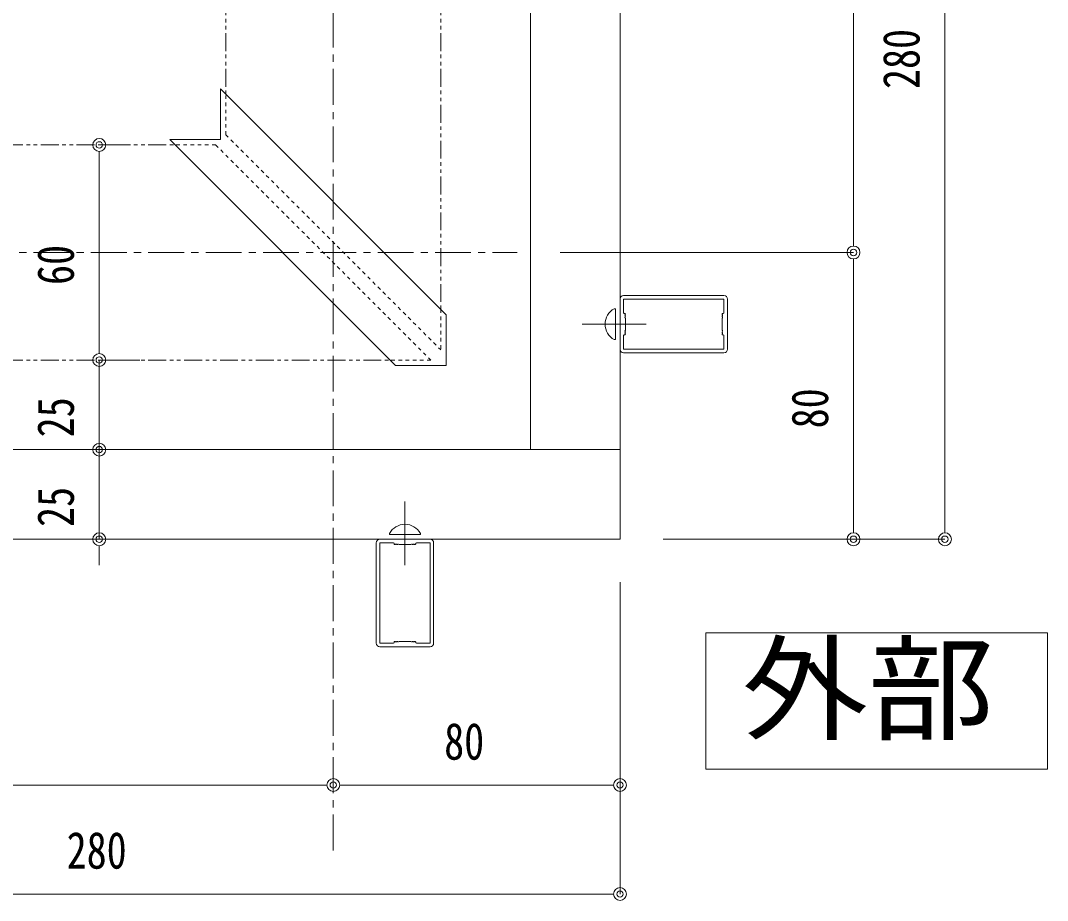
# Model space of a CAD drawing. Units: millimetres, scale not verified. Extents: x -1682 to 1682, y -1188 to 1188.
# Drawn here: x 554.7 to 841.2, y 255.6 to 501 of the extents above; entities that cross this region are included whole.
import ezdxf
from ezdxf.enums import TextEntityAlignment as Align

# ---------------------------------------------------------------- set-up
doc = ezdxf.new("R2010")
doc.units = ezdxf.units.MM
doc.header["$LTSCALE"] = 8
for name, pattern in [('USER1', [2, 1.25, -0.25, 0.25, -0.25]), ('USER2', [1.25, 0.625, -0.125, 0.125, -0.125, 0.125, -0.125]), ('USER5', [0.25, 0.125, -0.125])]:
    doc.linetypes.add(name, pattern=pattern)
for name, color, linetype, lineweight in [('0-0_0', 7, 'Continuous', 18), ('0-6_2躯体線', 4, 'Continuous', 18), ('0-7_3中心線', 2, 'USER1', 18), ('0-8_41_U+FF71_U+FF99_U+FF90', 6, 'Continuous', 18), ('0-9_1手摺寸法', 3, 'Continuous', 18), ('0-B_P4-12', 7, 'Continuous', 18), ('1-0_CYAN', 4, 'Continuous', 18)]:
    doc.layers.add(name, color=color, linetype=linetype, lineweight=lineweight)
doc.styles.add('ＭＳ ゴシック', font='')
doc.styles.get('ＭＳ ゴシック').set_extended_font_data('MS Gothic')

msp = doc.modelspace()

# ---------------------------------------------------------------- linework, layer by layer
at = {"layer": '0-0_0', "linetype": 'USER5'}
for p, q in [((611.96, 469.174), (611.96, 480.488)), ((611.96, 469.174), (671.96, 409.174)), ((609.132, 466.345), (597.818, 466.345)), ((609.132, 466.345), (669.132, 406.345)), ((671.96, 420.488), (671.96, 409.174)), ((669.132, 406.345), (657.818, 406.345))]:
    msp.add_line(p, q, dxfattribs=at)
at = {"layer": '0-0_0'}
for p, q in [((576.663, 464.545), (576.663, 462.745)), ((787.1, 438.145), (787.1, 439.945)), ((787.1, 434.545), (787.1, 432.745)), ((576.663, 408.145), (576.663, 409.945)), ((576.663, 408.145), (576.663, 409.945)), ((576.663, 383.145), (576.663, 384.945)), ((576.663, 379.545), (576.663, 377.745)), ((787.1, 358.145), (787.1, 359.945)), ((812.605, 358.145), (812.605, 359.945)), ((576.663, 354.545), (576.663, 352.745)), ((640.16, 287.783), (638.36, 287.783)), ((643.76, 287.783), (645.56, 287.783)), ((720.16, 287.783), (718.36, 287.783)), ((720.16, 257.38), (718.36, 257.38))]:
    msp.add_line(p, q, dxfattribs=at)
for centre, radius in [((576.663, 466.345), 1.8), ((576.663, 466.345), 0.9), ((787.1, 436.345), 1.8), ((787.1, 436.345), 1.8), ((787.1, 436.345), 0.9), ((787.1, 436.345), 0.9), ((576.663, 406.345), 1.8), ((576.663, 406.345), 1.8), ((576.663, 406.345), 0.9), ((576.663, 406.345), 0.9), ((576.663, 381.345), 1.8), ((576.663, 381.345), 1.8), ((576.663, 381.345), 0.9), ((576.663, 381.345), 0.9), ((576.663, 356.345), 1.8), ((576.663, 356.345), 0.9), ((787.1, 356.345), 1.8), ((787.1, 356.345), 0.9), ((812.605, 356.345), 1.8), ((812.605, 356.345), 0.9), ((641.96, 287.783), 1.8), ((641.96, 287.783), 1.8), ((721.96, 287.783), 1.8), ((641.96, 287.783), 0.9), ((641.96, 287.783), 0.9), ((721.96, 287.783), 0.9), ((721.96, 257.38), 1.8), ((721.96, 257.38), 0.9)]:
    msp.add_circle(centre, radius, dxfattribs=at)
at = {"layer": '0-6_2躯体線'}
for p, q in [((720.34, 420.665), (720.66, 420.665)), ((720.66, 420.665), (720.66, 412.025)), ((711.408, 416.345), (729.213, 416.345)), ((720.34, 412.025), (720.66, 412.025)), ((661.96, 366.898), (661.96, 349.092)), ((657.64, 357.965), (657.64, 357.645)), ((657.64, 357.645), (666.28, 357.645)), ((666.28, 357.965), (666.28, 357.645))]:
    msp.add_line(p, q, dxfattribs=at)
for centre, start, end in [((722.705, 416.345), 118.69866, 241.30134), ((661.96, 355.6), 28.69866, 151.30134)]:
    msp.add_arc(centre, 4.925, start, end, dxfattribs=at)
at = {"layer": '0-7_3中心線', "linetype": 'USER2'}
for p, q in [((611.96, 727.527), (611.96, 480.488)), ((671.96, 727.527), (671.96, 420.488)), ((350.351, 466.345), (597.818, 466.345)), ((350.351, 406.345), (657.818, 406.345))]:
    msp.add_line(p, q, dxfattribs=at)
at = {"layer": '0-7_3中心線'}
for p, q in [((641.96, 727.527), (641.96, 268.882)), ((350.351, 436.345), (693.232, 436.345))]:
    msp.add_line(p, q, dxfattribs=at)
at = {"layer": '0-8_41_U+FF71_U+FF99_U+FF90'}
for p, q in [((750.96, 424.345), (722.96, 424.345)), ((721.96, 423.345), (721.96, 409.345)), ((750.96, 423.345), (722.96, 423.345)), ((722.96, 423.345), (722.96, 419.545)), ((750.96, 423.345), (750.96, 419.545)), ((751.96, 423.345), (751.96, 409.345)), ((723.16, 419.345), (723.26, 419.345)), ((723.434, 419.045), (723.376, 418.945)), ((723.376, 418.745), (723.434, 418.645)), ((723.376, 418.345), (723.434, 418.445)), ((750.487, 419.045), (750.545, 418.945)), ((750.545, 418.745), (750.487, 418.645)), ((750.545, 418.345), (750.487, 418.445)), ((750.76, 419.345), (750.66, 419.345)), ((723.46, 417.999), (723.376, 418.145)), ((723.46, 414.692), (723.46, 417.999)), ((723.46, 414.692), (723.46, 416.345)), ((750.46, 417.999), (750.545, 418.145)), ((750.46, 414.692), (750.46, 417.999)), ((750.46, 414.692), (750.46, 416.345)), ((722.96, 409.345), (722.96, 413.145)), ((723.16, 413.345), (723.26, 413.345)), ((723.46, 414.692), (723.376, 414.545)), ((723.376, 414.345), (723.434, 414.245)), ((723.376, 413.945), (723.434, 414.045)), ((723.434, 413.645), (723.376, 413.745)), ((750.46, 414.692), (750.545, 414.545)), ((750.545, 414.345), (750.487, 414.245)), ((750.545, 413.945), (750.487, 414.045)), ((750.487, 413.645), (750.545, 413.745)), ((750.76, 413.345), (750.66, 413.345)), ((750.96, 409.345), (750.96, 413.145)), ((750.96, 409.345), (722.96, 409.345)), ((750.96, 408.345), (722.96, 408.345)), ((653.96, 327.345), (653.96, 355.345)), ((654.96, 356.345), (668.96, 356.345)), ((654.96, 327.345), (654.96, 355.345)), ((654.96, 355.345), (658.76, 355.345)), ((668.96, 355.345), (665.16, 355.345)), ((668.96, 327.345), (668.96, 355.345)), ((669.96, 327.345), (669.96, 355.345)), ((658.96, 355.145), (658.96, 355.045)), ((659.26, 354.872), (659.36, 354.93)), ((659.56, 354.93), (659.66, 354.872)), ((659.96, 354.93), (659.86, 354.872)), ((660.307, 354.845), (660.16, 354.93)), ((663.614, 354.845), (660.307, 354.845)), ((663.614, 354.845), (661.96, 354.845)), ((663.614, 354.845), (663.76, 354.93)), ((663.96, 354.93), (664.06, 354.872)), ((664.36, 354.93), (664.26, 354.872)), ((664.66, 354.872), (664.56, 354.93)), ((664.96, 355.145), (664.96, 355.045)), ((654.96, 327.345), (658.76, 327.345)), ((658.96, 327.545), (658.96, 327.645)), ((659.26, 327.819), (659.36, 327.761)), ((659.56, 327.761), (659.66, 327.819)), ((659.96, 327.761), (659.86, 327.819)), ((660.307, 327.845), (660.16, 327.761)), ((663.614, 327.845), (660.307, 327.845)), ((663.614, 327.845), (661.96, 327.845)), ((663.614, 327.845), (663.76, 327.761)), ((663.96, 327.761), (664.06, 327.819)), ((664.36, 327.761), (664.26, 327.819)), ((664.66, 327.819), (664.56, 327.761)), ((664.96, 327.545), (664.96, 327.645)), ((668.96, 327.345), (665.16, 327.345)), ((654.96, 326.345), (668.96, 326.345))]:
    msp.add_line(p, q, dxfattribs=at)
for centre, radius, start, end in [((722.96, 423.345), 1, 90, 180), ((750.96, 423.345), 1, 360, 90), ((723.16, 419.545), 0.2, 180, 270), ((723.26, 419.145), 0.2, 330, 90), ((723.549, 418.845), 0.2, 150, 210), ((723.549, 418.245), 0.2, 150, 210), ((723.26, 418.545), 0.2, 330, 30), ((750.66, 419.145), 0.2, 90, 210), ((750.66, 418.545), 0.2, 150, 210), ((750.372, 418.845), 0.2, 330, 30), ((750.372, 418.245), 0.2, 330, 30), ((750.76, 419.545), 0.2, 270, 360), ((723.16, 413.145), 0.2, 90, 180), ((723.26, 413.545), 0.2, 270, 30), ((723.549, 414.445), 0.2, 150, 210), ((723.549, 413.845), 0.2, 150, 210), ((723.26, 414.145), 0.2, 330, 30), ((750.66, 414.145), 0.2, 150, 210), ((750.66, 413.545), 0.2, 150, 270), ((750.372, 414.445), 0.2, 330, 30), ((750.372, 413.845), 0.2, 330, 30), ((750.76, 413.145), 0.2, 0, 90), ((722.96, 409.345), 1, 180, 270), ((750.96, 409.345), 1, 270, 360), ((654.96, 355.345), 1, 90, 180), ((658.76, 355.145), 0.2, 360, 90), ((665.16, 355.145), 0.2, 90, 180), ((668.96, 355.345), 1, 0, 90), ((659.16, 355.045), 0.2, 180, 300), ((659.46, 354.757), 0.2, 60, 120), ((659.76, 355.045), 0.2, 240, 300), ((660.06, 354.757), 0.2, 60, 120), ((663.86, 354.757), 0.2, 60, 120), ((664.16, 355.045), 0.2, 240, 300), ((664.46, 354.757), 0.2, 60, 120), ((664.76, 355.045), 0.2, 240, 0), ((654.96, 327.345), 1, 180, 270), ((658.76, 327.545), 0.2, 270, 0), ((659.16, 327.645), 0.2, 60, 180), ((659.46, 327.934), 0.2, 240, 300), ((659.76, 327.645), 0.2, 60, 120), ((660.06, 327.934), 0.2, 240, 300), ((663.86, 327.934), 0.2, 240, 300), ((664.16, 327.645), 0.2, 60, 120), ((664.46, 327.934), 0.2, 240, 300), ((664.76, 327.645), 0.2, 0, 120), ((665.16, 327.545), 0.2, 180, 270), ((668.96, 327.345), 1, 270, 0)]:
    msp.add_arc(centre, radius, start, end, dxfattribs=at)
at = {"layer": '0-9_1手摺寸法'}
for p, q in [((696.96, 381.345), (696.96, 727.955)), ((721.96, 356.345), (721.96, 727.955)), ((787.1, 632.745), (787.1, 439.945)), ((812.605, 632.745), (812.605, 359.945)), ((582.994, 466.345), (576.663, 466.345)), ((576.663, 409.945), (576.663, 462.745)), ((705.232, 436.345), (787.1, 436.345)), ((705.232, 436.345), (787.1, 436.345)), ((787.1, 432.745), (787.1, 359.945)), ((576.663, 409.945), (576.663, 413.545)), ((582.994, 406.345), (576.663, 406.345)), ((587.963, 406.345), (576.663, 406.345)), ((576.663, 381.345), (576.663, 406.345)), ((576.663, 384.945), (576.663, 388.545)), ((696.96, 381.345), (350.351, 381.345)), ((587.963, 381.345), (576.663, 381.345)), ((576.663, 381.345), (576.663, 356.345)), ((587.963, 381.345), (576.663, 381.345)), ((696.96, 381.345), (721.96, 381.345)), ((576.663, 377.745), (576.663, 374.145)), ((721.96, 356.345), (350.351, 356.345)), ((587.963, 356.345), (576.663, 356.345)), ((733.96, 356.345), (812.605, 356.345)), ((733.96, 356.345), (787.1, 356.345)), ((576.663, 352.745), (576.663, 349.145)), ((721.96, 344.345), (721.96, 257.38)), ((721.96, 344.345), (721.96, 287.783)), ((641.96, 290.847), (641.96, 287.783)), ((641.96, 290.847), (641.96, 287.783)), ((445.56, 287.783), (638.36, 287.783)), ((718.36, 287.783), (645.56, 287.783)), ((445.56, 257.38), (718.36, 257.38))]:
    msp.add_line(p, q, dxfattribs=at)
at = {"layer": '0-B_P4-12'}
msp.add_line((745.895, 330.201), (745.895, 292.19), dxfattribs=at)
msp.add_lwpolyline([(745.895, 292.191), (841.22, 292.191), (841.22, 330.201), (745.895, 330.201)], dxfattribs=at)
at = {"layer": '1-0_CYAN'}
for p, q in [((610.46, 481.988), (673.46, 418.988)), ((596.318, 467.845), (659.318, 404.845))]:
    msp.add_line(p, q, dxfattribs=at)
for points in [[(596.318, 467.845), (610.46, 467.845), (610.46, 481.988)], [(659.318, 404.845), (673.46, 404.845), (673.46, 418.988)]]:
    msp.add_lwpolyline(points, dxfattribs=at)

# ---------------------------------------------------------------- texts
at = {"layer": '0-9_1手摺寸法', "color": 7, "style": 'ＭＳ ゴシック', "width": 0.8}
for s, p in [('280', (808.605, 481.945)), ('60', (572.663, 427.279)), ('80', (783.1, 387.279)), ('25', (572.663, 384.779)), ('25', (572.663, 359.779))]:
    msp.add_text(s, height=10.26, rotation=90, dxfattribs=at).set_placement(p, align=Align.BOTTOM_LEFT)
for s, p in [('80', (672.894, 291.783)), ('280', (567.56, 261.38))]:
    msp.add_text(s, height=10.26, dxfattribs=at).set_placement(p, align=Align.BOTTOM_LEFT)
at = {"layer": '0-B_P4-12', "style": 'ＭＳ ゴシック', "width": 1.1}
msp.add_text('外部', height=23.46, dxfattribs=at).set_placement((755.954, 295.823), align=Align.BOTTOM_LEFT)

doc.saveas('drawing.dxf')
